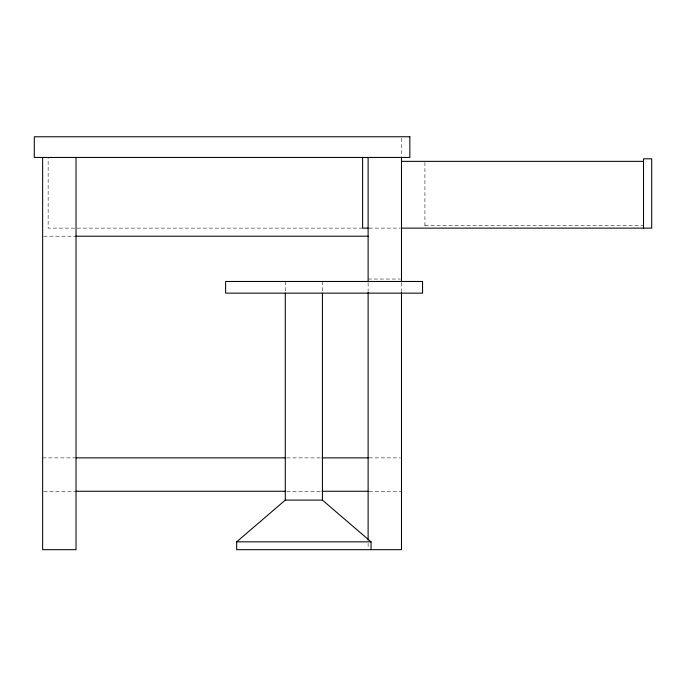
<?xml version="1.0" encoding="UTF-8"?>
<svg xmlns="http://www.w3.org/2000/svg" width="686" height="686" viewBox="0 0 686 686"><rect width="100%" height="100%" fill="white"/><g stroke="black" fill="none" stroke-linecap="round" stroke-linejoin="round"><path stroke-width="0.51" stroke-dasharray="3.43 2.57" d="M424.917 225.334L643.511 225.334M362.62 228.129L48.14 228.129L48.14 157.446M369.154 228.129L400.453 228.129M43.715 236.207L74.765 236.207M368.116 279.039L400.453 279.039M42.643 457.871L74.98 457.871M286.799 457.871L321.039 457.871M369.154 457.871L400.453 457.871M43.69 491.253L74.98 491.253M286.799 491.253L321.039 491.253M369.154 491.253L401.49 491.253M424.917 162.428L424.917 227.195M401.49 138.418L401.49 156.151M401.49 282.829L401.49 291.824M368.116 282.829L368.116 291.404M368.116 543.243L368.116 548.603M322.42 281.466L322.42 291.018M285.29 281.466L285.29 291.018"/><path stroke-width="1.03" d="M401.49 292.476L401.49 549.675L236.679 549.675L236.679 541.837L285.29 500.111L322.42 500.111L371.04 541.837L371.04 549.675M401.49 161.364L643.511 161.364M368.116 228.129L362.62 228.129L362.62 157.446M401.49 228.129L651.7 228.129L651.7 158.818L643.511 158.818L643.511 228.129M75.837 236.207L368.116 236.207M76.026 457.871L285.728 457.871M322.103 457.871L368.116 457.871M76.026 491.253L285.728 491.253M322.103 491.253L368.116 491.253M236.679 541.837L371.04 541.837M401.49 157.188L401.49 281.757M368.116 157.446L368.116 281.757M368.116 292.476L368.116 540.028M322.42 293.145L322.42 500.111M285.29 293.145L285.29 500.111M76.026 157.446L76.026 549.675L42.643 549.675L42.643 157.446M409.842 136.763L34.3 136.763L34.3 157.446L409.842 157.446L409.842 136.763M422.567 281.466L225.617 281.466L225.617 293.145L422.567 293.145L422.567 281.466"/></g></svg>
